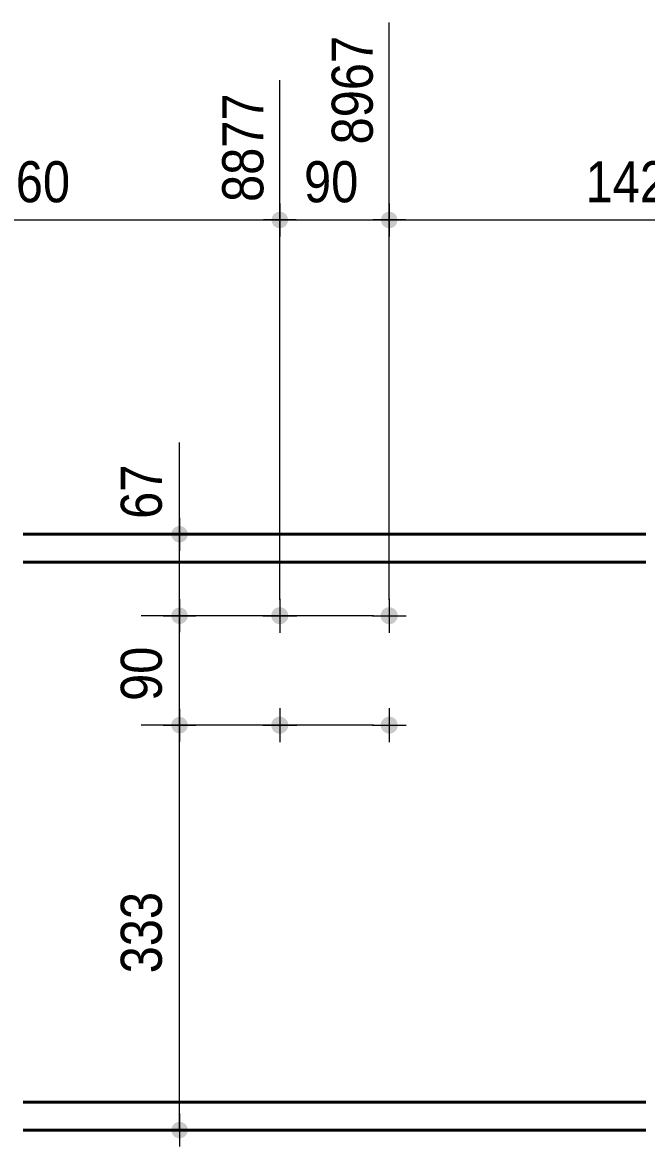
# Model space of a CAD drawing. Header units: millimetres. Extents: x 2 to 410, y 5 to 282.
# Drawn here: x 311.9 to 351.4, y 119.4 to 190.5 of the extents above; entities that cross this region are included whole.
import ezdxf

# ---------------------------------------------------------------- set-up
doc = ezdxf.new("R2010")
doc.units = ezdxf.units.MM
for name, color, linetype, lineweight in [('Boulon', 7, 'Continuous', 0), ('Cotation', 7, 'Continuous', 0), ('Piece', 2, 'Continuous', 0)]:
    doc.layers.add(name, color=color, linetype=linetype, lineweight=lineweight)
doc.styles.add('ARIAL', font='ARIAL.TTF')

# ---------------------------------------------------------------- blocks, each defined once
blk = doc.blocks.new('*A5')
at = {"layer": 'Boulon'}
for points in [[(334.536, 152.996), (334.538, 153.022), (334.541, 153.048), (334.546, 153.074), (334.551, 153.1), (334.558, 153.126), (334.567, 153.151), (334.576, 153.175), (334.587, 153.2), (334.599, 153.223), (334.612, 153.246), (334.626, 153.269), (334.641, 153.29), (334.657, 153.311), (334.675, 153.331), (334.693, 153.35), (334.712, 153.368), (334.732, 153.386), (334.753, 153.402), (334.775, 153.417), (334.797, 153.431), (334.82, 153.444), (334.843, 153.456), (334.868, 153.467), (334.892, 153.476), (334.917, 153.485), (334.943, 153.492), (334.969, 153.497), (334.995, 153.502), (335.021, 153.505), (335.047, 153.507), (335.074, 153.508), (335.1, 153.507), (335.126, 153.505), (335.153, 153.502), (335.179, 153.497), (335.205, 153.492), (335.23, 153.485), (335.255, 153.476), (335.28, 153.467), (335.304, 153.456), (335.328, 153.444), (335.351, 153.431), (335.373, 153.417), (335.394, 153.402), (335.415, 153.386), (335.435, 153.368), (335.454, 153.35), (335.473, 153.331), (335.49, 153.311), (335.506, 153.29), (335.521, 153.269), (335.536, 153.246), (335.549, 153.223), (335.56, 153.2), (335.571, 153.175), (335.581, 153.151), (335.589, 153.126), (335.596, 153.1), (335.602, 153.074), (335.606, 153.048), (335.61, 153.022), (335.612, 152.996), (335.612, 152.969), (335.612, 152.943), (335.61, 152.917), (335.606, 152.89), (335.602, 152.864), (335.596, 152.839), (335.589, 152.813), (335.581, 152.788), (335.571, 152.763), (335.56, 152.739), (335.549, 152.716), (335.536, 152.693), (335.521, 152.67), (335.506, 152.649), (335.49, 152.628), (335.473, 152.608), (335.454, 152.589), (335.435, 152.57), (335.415, 152.553), (335.394, 152.537), (335.373, 152.522), (335.351, 152.508), (335.328, 152.494), (335.304, 152.483), (335.28, 152.472), (335.255, 152.462), (335.23, 152.454), (335.205, 152.447), (335.179, 152.441), (335.153, 152.437), (335.126, 152.433), (335.1, 152.432), (335.074, 152.431), (335.047, 152.432), (335.021, 152.433), (334.995, 152.437), (334.969, 152.441), (334.943, 152.447), (334.917, 152.454), (334.892, 152.462), (334.868, 152.472), (334.843, 152.483), (334.82, 152.494), (334.797, 152.508), (334.775, 152.522), (334.753, 152.537), (334.732, 152.553), (334.712, 152.57), (334.693, 152.589), (334.675, 152.608), (334.657, 152.628), (334.641, 152.649), (334.626, 152.67), (334.612, 152.693), (334.599, 152.716), (334.587, 152.739), (334.576, 152.763), (334.567, 152.788), (334.558, 152.813), (334.551, 152.839), (334.546, 152.864), (334.541, 152.89), (334.538, 152.917), (334.536, 152.943), (334.535, 152.969)], [(334.536, 146.073), (334.538, 146.099), (334.541, 146.125), (334.546, 146.151), (334.551, 146.177), (334.558, 146.203), (334.567, 146.228), (334.576, 146.252), (334.587, 146.277), (334.599, 146.3), (334.612, 146.323), (334.626, 146.345), (334.641, 146.367), (334.657, 146.388), (334.675, 146.408), (334.693, 146.427), (334.712, 146.445), (334.732, 146.463), (334.753, 146.479), (334.775, 146.494), (334.797, 146.508), (334.82, 146.521), (334.843, 146.533), (334.868, 146.544), (334.892, 146.553), (334.917, 146.562), (334.943, 146.569), (334.969, 146.574), (334.995, 146.579), (335.021, 146.582), (335.047, 146.584), (335.074, 146.585), (335.1, 146.584), (335.126, 146.582), (335.153, 146.579), (335.179, 146.574), (335.205, 146.569), (335.23, 146.562), (335.255, 146.553), (335.28, 146.544), (335.304, 146.533), (335.328, 146.521), (335.351, 146.508), (335.373, 146.494), (335.394, 146.479), (335.415, 146.463), (335.435, 146.445), (335.454, 146.427), (335.473, 146.408), (335.49, 146.388), (335.506, 146.367), (335.521, 146.345), (335.536, 146.323), (335.549, 146.3), (335.56, 146.277), (335.571, 146.252), (335.581, 146.228), (335.589, 146.203), (335.596, 146.177), (335.602, 146.151), (335.606, 146.125), (335.61, 146.099), (335.612, 146.073), (335.612, 146.046), (335.612, 146.02), (335.61, 145.994), (335.606, 145.967), (335.602, 145.941), (335.596, 145.915), (335.589, 145.89), (335.581, 145.865), (335.571, 145.84), (335.56, 145.816), (335.549, 145.792), (335.536, 145.769), (335.521, 145.747), (335.506, 145.726), (335.49, 145.705), (335.473, 145.685), (335.454, 145.666), (335.435, 145.647), (335.415, 145.63), (335.394, 145.614), (335.373, 145.599), (335.351, 145.584), (335.328, 145.571), (335.304, 145.56), (335.28, 145.549), (335.255, 145.539), (335.23, 145.531), (335.205, 145.524), (335.179, 145.518), (335.153, 145.514), (335.126, 145.51), (335.1, 145.508), (335.074, 145.508), (335.047, 145.508), (335.021, 145.51), (334.995, 145.514), (334.969, 145.518), (334.943, 145.524), (334.917, 145.531), (334.892, 145.539), (334.868, 145.549), (334.843, 145.56), (334.82, 145.571), (334.797, 145.584), (334.775, 145.599), (334.753, 145.614), (334.732, 145.63), (334.712, 145.647), (334.693, 145.666), (334.675, 145.685), (334.657, 145.705), (334.641, 145.726), (334.626, 145.747), (334.612, 145.769), (334.599, 145.792), (334.587, 145.816), (334.576, 145.84), (334.567, 145.865), (334.558, 145.89), (334.551, 145.915), (334.546, 145.941), (334.541, 145.967), (334.538, 145.994), (334.536, 146.02), (334.535, 146.046)]]:
    blk.add_hatch(color=256, dxfattribs=at).paths.add_polyline_path(points, flags=17)
at = {"layer": 'Boulon', "linetype": 'Continuous', "lineweight": 0}
for p, q in [((335.074, 154.046), (335.074, 151.892)), ((333.997, 152.969), (336.151, 152.969)), ((335.074, 147.123), (335.074, 144.969)), ((333.997, 146.046), (336.151, 146.046))]:
    blk.add_line(p, q, dxfattribs=at)
blk = doc.blocks.new('*A6')
at = {"layer": 'Boulon'}
for points in [[(327.613, 152.996), (327.615, 153.022), (327.618, 153.048), (327.623, 153.074), (327.628, 153.1), (327.635, 153.126), (327.644, 153.151), (327.653, 153.175), (327.664, 153.2), (327.676, 153.223), (327.689, 153.246), (327.703, 153.269), (327.718, 153.29), (327.734, 153.311), (327.752, 153.331), (327.77, 153.35), (327.789, 153.368), (327.809, 153.386), (327.83, 153.402), (327.851, 153.417), (327.874, 153.431), (327.897, 153.444), (327.92, 153.456), (327.945, 153.467), (327.969, 153.476), (327.994, 153.485), (328.02, 153.492), (328.046, 153.497), (328.072, 153.502), (328.098, 153.505), (328.124, 153.507), (328.151, 153.508), (328.177, 153.507), (328.203, 153.505), (328.23, 153.502), (328.256, 153.497), (328.281, 153.492), (328.307, 153.485), (328.332, 153.476), (328.357, 153.467), (328.381, 153.456), (328.404, 153.444), (328.427, 153.431), (328.45, 153.417), (328.471, 153.402), (328.492, 153.386), (328.512, 153.368), (328.531, 153.35), (328.55, 153.331), (328.567, 153.311), (328.583, 153.29), (328.598, 153.269), (328.612, 153.246), (328.626, 153.223), (328.637, 153.2), (328.648, 153.175), (328.658, 153.151), (328.666, 153.126), (328.673, 153.1), (328.679, 153.074), (328.683, 153.048), (328.687, 153.022), (328.688, 152.996), (328.689, 152.969), (328.688, 152.943), (328.687, 152.917), (328.683, 152.89), (328.679, 152.864), (328.673, 152.839), (328.666, 152.813), (328.658, 152.788), (328.648, 152.763), (328.637, 152.739), (328.626, 152.716), (328.612, 152.693), (328.598, 152.67), (328.583, 152.649), (328.567, 152.628), (328.55, 152.608), (328.531, 152.589), (328.512, 152.57), (328.492, 152.553), (328.471, 152.537), (328.45, 152.522), (328.427, 152.508), (328.404, 152.494), (328.381, 152.483), (328.357, 152.472), (328.332, 152.462), (328.307, 152.454), (328.281, 152.447), (328.256, 152.441), (328.23, 152.437), (328.203, 152.433), (328.177, 152.432), (328.151, 152.431), (328.124, 152.432), (328.098, 152.433), (328.072, 152.437), (328.046, 152.441), (328.02, 152.447), (327.994, 152.454), (327.969, 152.462), (327.945, 152.472), (327.92, 152.483), (327.897, 152.494), (327.874, 152.508), (327.851, 152.522), (327.83, 152.537), (327.809, 152.553), (327.789, 152.57), (327.77, 152.589), (327.752, 152.608), (327.734, 152.628), (327.718, 152.649), (327.703, 152.67), (327.689, 152.693), (327.676, 152.716), (327.664, 152.739), (327.653, 152.763), (327.644, 152.788), (327.635, 152.813), (327.628, 152.839), (327.623, 152.864), (327.618, 152.89), (327.615, 152.917), (327.613, 152.943), (327.612, 152.969)], [(327.613, 146.073), (327.615, 146.099), (327.618, 146.125), (327.623, 146.151), (327.628, 146.177), (327.635, 146.203), (327.644, 146.228), (327.653, 146.252), (327.664, 146.277), (327.676, 146.3), (327.689, 146.323), (327.703, 146.345), (327.718, 146.367), (327.734, 146.388), (327.752, 146.408), (327.77, 146.427), (327.789, 146.445), (327.809, 146.463), (327.83, 146.479), (327.851, 146.494), (327.874, 146.508), (327.897, 146.521), (327.92, 146.533), (327.945, 146.544), (327.969, 146.553), (327.994, 146.562), (328.02, 146.569), (328.046, 146.574), (328.072, 146.579), (328.098, 146.582), (328.124, 146.584), (328.151, 146.585), (328.177, 146.584), (328.203, 146.582), (328.23, 146.579), (328.256, 146.574), (328.281, 146.569), (328.307, 146.562), (328.332, 146.553), (328.357, 146.544), (328.381, 146.533), (328.404, 146.521), (328.427, 146.508), (328.45, 146.494), (328.471, 146.479), (328.492, 146.463), (328.512, 146.445), (328.531, 146.427), (328.55, 146.408), (328.567, 146.388), (328.583, 146.367), (328.598, 146.345), (328.612, 146.323), (328.626, 146.3), (328.637, 146.277), (328.648, 146.252), (328.658, 146.228), (328.666, 146.203), (328.673, 146.177), (328.679, 146.151), (328.683, 146.125), (328.687, 146.099), (328.688, 146.073), (328.689, 146.046), (328.688, 146.02), (328.687, 145.994), (328.683, 145.967), (328.679, 145.941), (328.673, 145.915), (328.666, 145.89), (328.658, 145.865), (328.648, 145.84), (328.637, 145.816), (328.626, 145.792), (328.612, 145.769), (328.598, 145.747), (328.583, 145.726), (328.567, 145.705), (328.55, 145.685), (328.531, 145.666), (328.512, 145.647), (328.492, 145.63), (328.471, 145.614), (328.45, 145.599), (328.427, 145.584), (328.404, 145.571), (328.381, 145.56), (328.357, 145.549), (328.332, 145.539), (328.307, 145.531), (328.281, 145.524), (328.256, 145.518), (328.23, 145.514), (328.203, 145.51), (328.177, 145.508), (328.151, 145.508), (328.124, 145.508), (328.098, 145.51), (328.072, 145.514), (328.046, 145.518), (328.02, 145.524), (327.994, 145.531), (327.969, 145.539), (327.945, 145.549), (327.92, 145.56), (327.897, 145.571), (327.874, 145.584), (327.851, 145.599), (327.83, 145.614), (327.809, 145.63), (327.789, 145.647), (327.77, 145.666), (327.752, 145.685), (327.734, 145.705), (327.718, 145.726), (327.703, 145.747), (327.689, 145.769), (327.676, 145.792), (327.664, 145.816), (327.653, 145.84), (327.644, 145.865), (327.635, 145.89), (327.628, 145.915), (327.623, 145.941), (327.618, 145.967), (327.615, 145.994), (327.613, 146.02), (327.612, 146.046)]]:
    blk.add_hatch(color=256, dxfattribs=at).paths.add_polyline_path(points, flags=17)
at = {"layer": 'Boulon', "linetype": 'Continuous', "lineweight": 0}
for p, q in [((328.151, 154.046), (328.151, 151.892)), ((327.074, 152.969), (329.228, 152.969)), ((328.151, 147.123), (328.151, 144.969)), ((327.074, 146.046), (329.228, 146.046))]:
    blk.add_line(p, q, dxfattribs=at)
blk = doc.blocks.new('*A18')
at = {"layer": 'Piece', "color": 2, "linetype": 'Continuous', "lineweight": 40}
for p, q in [((351.302155, 158.123493), (311.922208, 158.123493)), ((351.302155, 156.354263), (311.922208, 156.354263)), ((351.302155, 122.200416), (311.922208, 122.200416)), ((311.922208, 120.431186), (351.302155, 120.431186))]:
    blk.add_line(p, q, dxfattribs=at)
blk = doc.blocks.new('*A64')
at = {"layer": 'Cotation'}
for points in [[(295.568, 177.486), (295.543, 177.488), (295.517, 177.491), (295.492, 177.495), (295.467, 177.501), (295.443, 177.508), (295.419, 177.516), (295.395, 177.525), (295.371, 177.535), (295.349, 177.547), (295.326, 177.559), (295.305, 177.573), (295.284, 177.588), (295.264, 177.603), (295.245, 177.62), (295.226, 177.638), (295.208, 177.656), (295.192, 177.676), (295.176, 177.696), (295.161, 177.717), (295.148, 177.738), (295.135, 177.76), (295.124, 177.783), (295.113, 177.806), (295.104, 177.83), (295.096, 177.855), (295.089, 177.879), (295.084, 177.904), (295.079, 177.929), (295.076, 177.954), (295.074, 177.98), (295.074, 178.005), (295.074, 178.031), (295.076, 178.056), (295.079, 178.082), (295.084, 178.107), (295.089, 178.132), (295.096, 178.156), (295.104, 178.181), (295.113, 178.204), (295.124, 178.228), (295.135, 178.251), (295.148, 178.273), (295.161, 178.294), (295.176, 178.315), (295.192, 178.335), (295.208, 178.355), (295.226, 178.373), (295.245, 178.391), (295.264, 178.407), (295.284, 178.423), (295.305, 178.438), (295.326, 178.451), (295.349, 178.464), (295.371, 178.476), (295.395, 178.486), (295.419, 178.495), (295.443, 178.503), (295.467, 178.51), (295.492, 178.515), (295.517, 178.52), (295.543, 178.523), (295.568, 178.525), (295.594, 178.525), (295.619, 178.525), (295.645, 178.523), (295.67, 178.52), (295.695, 178.515), (295.72, 178.51), (295.745, 178.503), (295.769, 178.495), (295.793, 178.486), (295.816, 178.476), (295.839, 178.464), (295.861, 178.451), (295.883, 178.438), (295.904, 178.423), (295.924, 178.407), (295.943, 178.391), (295.961, 178.373), (295.979, 178.355), (295.996, 178.335), (296.011, 178.315), (296.026, 178.294), (296.04, 178.273), (296.052, 178.251), (296.064, 178.228), (296.074, 178.204), (296.083, 178.181), (296.091, 178.156), (296.098, 178.132), (296.104, 178.107), (296.108, 178.082), (296.111, 178.056), (296.113, 178.031), (296.114, 178.005), (296.113, 177.98), (296.111, 177.954), (296.108, 177.929), (296.104, 177.904), (296.098, 177.879), (296.091, 177.855), (296.083, 177.83), (296.074, 177.806), (296.064, 177.783), (296.052, 177.76), (296.04, 177.738), (296.026, 177.717), (296.011, 177.696), (295.996, 177.676), (295.979, 177.656), (295.961, 177.638), (295.943, 177.62), (295.924, 177.603), (295.904, 177.588), (295.883, 177.573), (295.861, 177.559), (295.839, 177.547), (295.816, 177.535), (295.793, 177.525), (295.769, 177.516), (295.745, 177.508), (295.72, 177.501), (295.695, 177.495), (295.67, 177.491), (295.645, 177.488), (295.619, 177.486), (295.594, 177.485)], [(328.125, 177.486), (328.1, 177.488), (328.074, 177.491), (328.049, 177.495), (328.024, 177.501), (328, 177.508), (327.975, 177.516), (327.952, 177.525), (327.928, 177.535), (327.906, 177.547), (327.883, 177.559), (327.862, 177.573), (327.841, 177.588), (327.821, 177.603), (327.801, 177.62), (327.783, 177.638), (327.765, 177.656), (327.749, 177.676), (327.733, 177.696), (327.718, 177.717), (327.705, 177.738), (327.692, 177.76), (327.681, 177.783), (327.67, 177.806), (327.661, 177.83), (327.653, 177.855), (327.646, 177.879), (327.641, 177.904), (327.636, 177.929), (327.633, 177.954), (327.631, 177.98), (327.631, 178.005), (327.631, 178.031), (327.633, 178.056), (327.636, 178.082), (327.641, 178.107), (327.646, 178.132), (327.653, 178.156), (327.661, 178.181), (327.67, 178.204), (327.681, 178.228), (327.692, 178.251), (327.705, 178.273), (327.718, 178.294), (327.733, 178.315), (327.749, 178.335), (327.765, 178.355), (327.783, 178.373), (327.801, 178.391), (327.821, 178.407), (327.841, 178.423), (327.862, 178.438), (327.883, 178.451), (327.906, 178.464), (327.928, 178.476), (327.952, 178.486), (327.975, 178.495), (328, 178.503), (328.024, 178.51), (328.049, 178.515), (328.074, 178.52), (328.1, 178.523), (328.125, 178.525), (328.151, 178.525), (328.176, 178.525), (328.202, 178.523), (328.227, 178.52), (328.252, 178.515), (328.277, 178.51), (328.302, 178.503), (328.326, 178.495), (328.35, 178.486), (328.373, 178.476), (328.396, 178.464), (328.418, 178.451), (328.44, 178.438), (328.46, 178.423), (328.481, 178.407), (328.5, 178.391), (328.518, 178.373), (328.536, 178.355), (328.553, 178.335), (328.568, 178.315), (328.583, 178.294), (328.597, 178.273), (328.609, 178.251), (328.621, 178.228), (328.631, 178.204), (328.64, 178.181), (328.648, 178.156), (328.655, 178.132), (328.661, 178.107), (328.665, 178.082), (328.668, 178.056), (328.67, 178.031), (328.671, 178.005), (328.67, 177.98), (328.668, 177.954), (328.665, 177.929), (328.661, 177.904), (328.655, 177.879), (328.648, 177.855), (328.64, 177.83), (328.631, 177.806), (328.621, 177.783), (328.609, 177.76), (328.597, 177.738), (328.583, 177.717), (328.568, 177.696), (328.553, 177.676), (328.536, 177.656), (328.518, 177.638), (328.5, 177.62), (328.481, 177.603), (328.46, 177.588), (328.44, 177.573), (328.418, 177.559), (328.396, 177.547), (328.373, 177.535), (328.35, 177.525), (328.326, 177.516), (328.302, 177.508), (328.277, 177.501), (328.252, 177.495), (328.227, 177.491), (328.202, 177.488), (328.176, 177.486), (328.151, 177.485)]]:
    blk.add_hatch(color=256, dxfattribs=at).paths.add_polyline_path(points, flags=17)
at = {"layer": 'Cotation', "linetype": 'Continuous', "lineweight": 0}
for p, q in [((295.594, 148.123), (295.594, 190.499)), ((328.151, 153.969), (328.151, 186.859)), ((295.594, 179.045), (295.594, 176.965)), ((328.151, 179.045), (328.151, 176.965)), ((296.634, 178.005), (294.554, 178.005)), ((295.594, 178.005), (294.554, 178.005)), ((295.594, 178.005), (328.151, 178.005)), ((329.191, 178.005), (327.111, 178.005)), ((328.151, 178.005), (329.191, 178.005))]:
    blk.add_line(p, q, dxfattribs=at)
at = {"layer": 'Cotation'}
for p in [(295.594, 178.005), (328.151, 178.005)]:
    blk.add_point(p, dxfattribs=at)
at = {"layer": 'Cotation', "style": 'ARIAL', "width": 0.85}
blk.add_text('8877', height=2.6, rotation=90.00021, dxfattribs=at).set_placement((327.111, 179.145))
blk.add_text('1660', height=2.6, dxfattribs=at).set_placement((308.015, 179.125))
blk = doc.blocks.new('*A65')
at = {"layer": 'Cotation'}
for points in [[(328.125, 177.486), (328.1, 177.488), (328.074, 177.491), (328.049, 177.495), (328.024, 177.501), (328, 177.508), (327.975, 177.516), (327.952, 177.525), (327.928, 177.535), (327.906, 177.547), (327.883, 177.559), (327.862, 177.573), (327.841, 177.588), (327.821, 177.603), (327.801, 177.62), (327.783, 177.638), (327.765, 177.656), (327.749, 177.676), (327.733, 177.696), (327.718, 177.717), (327.705, 177.738), (327.692, 177.76), (327.681, 177.783), (327.67, 177.806), (327.661, 177.83), (327.653, 177.855), (327.646, 177.879), (327.641, 177.904), (327.636, 177.929), (327.633, 177.954), (327.631, 177.98), (327.631, 178.005), (327.631, 178.031), (327.633, 178.056), (327.636, 178.082), (327.641, 178.107), (327.646, 178.132), (327.653, 178.156), (327.661, 178.181), (327.67, 178.204), (327.681, 178.228), (327.692, 178.251), (327.705, 178.273), (327.718, 178.294), (327.733, 178.315), (327.749, 178.335), (327.765, 178.355), (327.783, 178.373), (327.801, 178.391), (327.821, 178.407), (327.841, 178.423), (327.862, 178.438), (327.883, 178.451), (327.906, 178.464), (327.928, 178.476), (327.952, 178.486), (327.975, 178.495), (328, 178.503), (328.024, 178.51), (328.049, 178.515), (328.074, 178.52), (328.1, 178.523), (328.125, 178.525), (328.151, 178.525), (328.176, 178.525), (328.202, 178.523), (328.227, 178.52), (328.252, 178.515), (328.277, 178.51), (328.302, 178.503), (328.326, 178.495), (328.35, 178.486), (328.373, 178.476), (328.396, 178.464), (328.418, 178.451), (328.44, 178.438), (328.46, 178.423), (328.481, 178.407), (328.5, 178.391), (328.518, 178.373), (328.536, 178.355), (328.553, 178.335), (328.568, 178.315), (328.583, 178.294), (328.597, 178.273), (328.609, 178.251), (328.621, 178.228), (328.631, 178.204), (328.64, 178.181), (328.648, 178.156), (328.655, 178.132), (328.661, 178.107), (328.665, 178.082), (328.668, 178.056), (328.67, 178.031), (328.671, 178.005), (328.67, 177.98), (328.668, 177.954), (328.665, 177.929), (328.661, 177.904), (328.655, 177.879), (328.648, 177.855), (328.64, 177.83), (328.631, 177.806), (328.621, 177.783), (328.609, 177.76), (328.597, 177.738), (328.583, 177.717), (328.568, 177.696), (328.553, 177.676), (328.536, 177.656), (328.518, 177.638), (328.5, 177.62), (328.481, 177.603), (328.46, 177.588), (328.44, 177.573), (328.418, 177.559), (328.396, 177.547), (328.373, 177.535), (328.35, 177.525), (328.326, 177.516), (328.302, 177.508), (328.277, 177.501), (328.252, 177.495), (328.227, 177.491), (328.202, 177.488), (328.176, 177.486), (328.151, 177.485)], [(335.048, 177.486), (335.023, 177.488), (334.997, 177.491), (334.972, 177.495), (334.947, 177.501), (334.923, 177.508), (334.899, 177.516), (334.875, 177.525), (334.851, 177.535), (334.829, 177.547), (334.806, 177.559), (334.785, 177.573), (334.764, 177.588), (334.744, 177.603), (334.725, 177.62), (334.706, 177.638), (334.688, 177.656), (334.672, 177.676), (334.656, 177.696), (334.641, 177.717), (334.628, 177.738), (334.615, 177.76), (334.604, 177.783), (334.593, 177.806), (334.584, 177.83), (334.576, 177.855), (334.569, 177.879), (334.564, 177.904), (334.559, 177.929), (334.556, 177.954), (334.554, 177.98), (334.554, 178.005), (334.554, 178.031), (334.556, 178.056), (334.559, 178.082), (334.564, 178.107), (334.569, 178.132), (334.576, 178.156), (334.584, 178.181), (334.593, 178.204), (334.604, 178.228), (334.615, 178.251), (334.628, 178.273), (334.641, 178.294), (334.656, 178.315), (334.672, 178.335), (334.688, 178.355), (334.706, 178.373), (334.725, 178.391), (334.744, 178.407), (334.764, 178.423), (334.785, 178.438), (334.806, 178.451), (334.829, 178.464), (334.851, 178.476), (334.875, 178.486), (334.899, 178.495), (334.923, 178.503), (334.947, 178.51), (334.972, 178.515), (334.997, 178.52), (335.023, 178.523), (335.048, 178.525), (335.074, 178.525), (335.099, 178.525), (335.125, 178.523), (335.15, 178.52), (335.175, 178.515), (335.2, 178.51), (335.225, 178.503), (335.249, 178.495), (335.273, 178.486), (335.296, 178.476), (335.319, 178.464), (335.341, 178.451), (335.363, 178.438), (335.383, 178.423), (335.404, 178.407), (335.423, 178.391), (335.441, 178.373), (335.459, 178.355), (335.476, 178.335), (335.491, 178.315), (335.506, 178.294), (335.52, 178.273), (335.532, 178.251), (335.544, 178.228), (335.554, 178.204), (335.563, 178.181), (335.571, 178.156), (335.578, 178.132), (335.584, 178.107), (335.588, 178.082), (335.591, 178.056), (335.593, 178.031), (335.594, 178.005), (335.593, 177.98), (335.591, 177.954), (335.588, 177.929), (335.584, 177.904), (335.578, 177.879), (335.571, 177.855), (335.563, 177.83), (335.554, 177.806), (335.544, 177.783), (335.532, 177.76), (335.52, 177.738), (335.506, 177.717), (335.491, 177.696), (335.476, 177.676), (335.459, 177.656), (335.441, 177.638), (335.423, 177.62), (335.404, 177.603), (335.383, 177.588), (335.363, 177.573), (335.341, 177.559), (335.319, 177.547), (335.296, 177.535), (335.273, 177.525), (335.249, 177.516), (335.225, 177.508), (335.2, 177.501), (335.175, 177.495), (335.15, 177.491), (335.125, 177.488), (335.099, 177.486), (335.074, 177.485)]]:
    blk.add_hatch(color=256, dxfattribs=at).paths.add_polyline_path(points, flags=17)
at = {"layer": 'Cotation', "linetype": 'Continuous', "lineweight": 0}
for p, q in [((335.074, 153.969), (335.074, 190.499)), ((328.151, 153.969), (328.151, 186.859)), ((328.151, 179.045), (328.151, 176.965)), ((335.074, 179.045), (335.074, 176.965)), ((329.191, 178.005), (327.111, 178.005)), ((328.151, 178.005), (327.111, 178.005)), ((328.151, 178.005), (335.074, 178.005)), ((336.114, 178.005), (334.034, 178.005)), ((335.074, 178.005), (336.114, 178.005))]:
    blk.add_line(p, q, dxfattribs=at)
at = {"layer": 'Cotation'}
for p in [(328.151, 178.005), (335.074, 178.005)]:
    blk.add_point(p, dxfattribs=at)
at = {"layer": 'Cotation', "style": 'ARIAL', "width": 0.85}
blk.add_text('8967', height=2.6, rotation=90.00021, dxfattribs=at).set_placement((334.034, 182.785))
blk.add_text('90', height=2.6, dxfattribs=at).set_placement((329.684, 179.125))
blk = doc.blocks.new('*A66')
at = {"layer": 'Cotation'}
for points in [[(335.048, 177.486), (335.023, 177.488), (334.997, 177.491), (334.972, 177.495), (334.947, 177.501), (334.923, 177.508), (334.899, 177.516), (334.875, 177.525), (334.851, 177.535), (334.829, 177.547), (334.806, 177.559), (334.785, 177.573), (334.764, 177.588), (334.744, 177.603), (334.725, 177.62), (334.706, 177.638), (334.688, 177.656), (334.672, 177.676), (334.656, 177.696), (334.641, 177.717), (334.628, 177.738), (334.615, 177.76), (334.604, 177.783), (334.593, 177.806), (334.584, 177.83), (334.576, 177.855), (334.569, 177.879), (334.564, 177.904), (334.559, 177.929), (334.556, 177.954), (334.554, 177.98), (334.554, 178.005), (334.554, 178.031), (334.556, 178.056), (334.559, 178.082), (334.564, 178.107), (334.569, 178.132), (334.576, 178.156), (334.584, 178.181), (334.593, 178.204), (334.604, 178.228), (334.615, 178.251), (334.628, 178.273), (334.641, 178.294), (334.656, 178.315), (334.672, 178.335), (334.688, 178.355), (334.706, 178.373), (334.725, 178.391), (334.744, 178.407), (334.764, 178.423), (334.785, 178.438), (334.806, 178.451), (334.829, 178.464), (334.851, 178.476), (334.875, 178.486), (334.899, 178.495), (334.923, 178.503), (334.947, 178.51), (334.972, 178.515), (334.997, 178.52), (335.023, 178.523), (335.048, 178.525), (335.074, 178.525), (335.099, 178.525), (335.125, 178.523), (335.15, 178.52), (335.175, 178.515), (335.2, 178.51), (335.225, 178.503), (335.249, 178.495), (335.273, 178.486), (335.296, 178.476), (335.319, 178.464), (335.341, 178.451), (335.363, 178.438), (335.383, 178.423), (335.404, 178.407), (335.423, 178.391), (335.441, 178.373), (335.459, 178.355), (335.476, 178.335), (335.491, 178.315), (335.506, 178.294), (335.52, 178.273), (335.532, 178.251), (335.544, 178.228), (335.554, 178.204), (335.563, 178.181), (335.571, 178.156), (335.578, 178.132), (335.584, 178.107), (335.588, 178.082), (335.591, 178.056), (335.593, 178.031), (335.594, 178.005), (335.593, 177.98), (335.591, 177.954), (335.588, 177.929), (335.584, 177.904), (335.578, 177.879), (335.571, 177.855), (335.563, 177.83), (335.554, 177.806), (335.544, 177.783), (335.532, 177.76), (335.52, 177.738), (335.506, 177.717), (335.491, 177.696), (335.476, 177.676), (335.459, 177.656), (335.441, 177.638), (335.423, 177.62), (335.404, 177.603), (335.383, 177.588), (335.363, 177.573), (335.341, 177.559), (335.319, 177.547), (335.296, 177.535), (335.273, 177.525), (335.249, 177.516), (335.225, 177.508), (335.2, 177.501), (335.175, 177.495), (335.15, 177.491), (335.125, 177.488), (335.099, 177.486), (335.074, 177.485)], [(367.605, 177.486), (367.58, 177.488), (367.554, 177.491), (367.529, 177.495), (367.504, 177.501), (367.48, 177.508), (367.455, 177.516), (367.432, 177.525), (367.408, 177.535), (367.385, 177.547), (367.363, 177.559), (367.342, 177.573), (367.321, 177.588), (367.301, 177.603), (367.281, 177.62), (367.263, 177.638), (367.245, 177.656), (367.229, 177.676), (367.213, 177.696), (367.198, 177.717), (367.185, 177.738), (367.172, 177.76), (367.161, 177.783), (367.15, 177.806), (367.141, 177.83), (367.133, 177.855), (367.126, 177.879), (367.121, 177.904), (367.116, 177.929), (367.113, 177.954), (367.111, 177.98), (367.111, 178.005), (367.111, 178.031), (367.113, 178.056), (367.116, 178.082), (367.121, 178.107), (367.126, 178.132), (367.133, 178.156), (367.141, 178.181), (367.15, 178.204), (367.161, 178.228), (367.172, 178.251), (367.185, 178.273), (367.198, 178.294), (367.213, 178.315), (367.229, 178.335), (367.245, 178.355), (367.263, 178.373), (367.281, 178.391), (367.301, 178.407), (367.321, 178.423), (367.342, 178.438), (367.363, 178.451), (367.385, 178.464), (367.408, 178.476), (367.432, 178.486), (367.455, 178.495), (367.48, 178.503), (367.504, 178.51), (367.529, 178.515), (367.554, 178.52), (367.58, 178.523), (367.605, 178.525), (367.631, 178.525), (367.656, 178.525), (367.682, 178.523), (367.707, 178.52), (367.732, 178.515), (367.757, 178.51), (367.782, 178.503), (367.806, 178.495), (367.83, 178.486), (367.853, 178.476), (367.876, 178.464), (367.898, 178.451), (367.919, 178.438), (367.94, 178.423), (367.96, 178.407), (367.98, 178.391), (367.998, 178.373), (368.016, 178.355), (368.033, 178.335), (368.048, 178.315), (368.063, 178.294), (368.077, 178.273), (368.089, 178.251), (368.101, 178.228), (368.111, 178.204), (368.12, 178.181), (368.128, 178.156), (368.135, 178.132), (368.141, 178.107), (368.145, 178.082), (368.148, 178.056), (368.15, 178.031), (368.151, 178.005), (368.15, 177.98), (368.148, 177.954), (368.145, 177.929), (368.141, 177.904), (368.135, 177.879), (368.128, 177.855), (368.12, 177.83), (368.111, 177.806), (368.101, 177.783), (368.089, 177.76), (368.077, 177.738), (368.063, 177.717), (368.048, 177.696), (368.033, 177.676), (368.016, 177.656), (367.998, 177.638), (367.98, 177.62), (367.96, 177.603), (367.94, 177.588), (367.919, 177.573), (367.898, 177.559), (367.876, 177.547), (367.853, 177.535), (367.83, 177.525), (367.806, 177.516), (367.782, 177.508), (367.757, 177.501), (367.732, 177.495), (367.707, 177.491), (367.682, 177.488), (367.656, 177.486), (367.631, 177.485)]]:
    blk.add_hatch(color=256, dxfattribs=at).paths.add_polyline_path(points, flags=17)
at = {"layer": 'Cotation', "linetype": 'Continuous', "lineweight": 0}
for p, q in [((335.074, 153.969), (335.074, 190.499)), ((367.631, 153.97), (367.631, 188.788)), ((335.074, 179.045), (335.074, 176.965)), ((367.631, 179.045), (367.631, 176.965)), ((336.114, 178.005), (334.034, 178.005)), ((335.074, 178.005), (334.034, 178.005)), ((335.074, 178.005), (367.631, 178.005)), ((368.671, 178.005), (366.591, 178.005)), ((367.631, 178.005), (368.671, 178.005))]:
    blk.add_line(p, q, dxfattribs=at)
at = {"layer": 'Cotation'}
for p in [(335.074, 178.005), (367.631, 178.005)]:
    blk.add_point(p, dxfattribs=at)
at = {"layer": 'Cotation', "style": 'ARIAL', "width": 0.85}
blk.add_text('10387', height=2.6, rotation=90.00021, dxfattribs=at).set_placement((366.591, 179.145))
blk.add_text('1420', height=2.6, dxfattribs=at).set_placement((347.495, 179.125))
blk = doc.blocks.new('*A89')
at = {"layer": 'Cotation'}
for points in [[(321.784, 145.527), (321.758, 145.529), (321.733, 145.532), (321.708, 145.536), (321.683, 145.542), (321.658, 145.549), (321.634, 145.557), (321.61, 145.566), (321.587, 145.576), (321.564, 145.588), (321.542, 145.6), (321.521, 145.614), (321.5, 145.629), (321.48, 145.644), (321.46, 145.661), (321.442, 145.679), (321.424, 145.697), (321.407, 145.716), (321.392, 145.737), (321.377, 145.757), (321.363, 145.779), (321.351, 145.801), (321.339, 145.824), (321.329, 145.847), (321.32, 145.871), (321.312, 145.895), (321.305, 145.92), (321.299, 145.945), (321.295, 145.97), (321.292, 145.995), (321.29, 146.021), (321.289, 146.046), (321.29, 146.072), (321.292, 146.097), (321.295, 146.123), (321.299, 146.148), (321.305, 146.173), (321.312, 146.197), (321.32, 146.221), (321.329, 146.245), (321.339, 146.269), (321.351, 146.291), (321.363, 146.314), (321.377, 146.335), (321.392, 146.356), (321.407, 146.376), (321.424, 146.395), (321.442, 146.414), (321.46, 146.432), (321.48, 146.448), (321.5, 146.464), (321.521, 146.479), (321.542, 146.492), (321.564, 146.505), (321.587, 146.516), (321.61, 146.527), (321.634, 146.536), (321.658, 146.544), (321.683, 146.551), (321.708, 146.556), (321.733, 146.561), (321.758, 146.564), (321.784, 146.566), (321.809, 146.566), (321.835, 146.566), (321.86, 146.564), (321.886, 146.561), (321.911, 146.556), (321.936, 146.551), (321.96, 146.544), (321.985, 146.536), (322.008, 146.527), (322.032, 146.516), (322.055, 146.505), (322.077, 146.492), (322.098, 146.479), (322.119, 146.464), (322.139, 146.448), (322.159, 146.432), (322.177, 146.414), (322.195, 146.395), (322.211, 146.376), (322.227, 146.356), (322.242, 146.335), (322.255, 146.314), (322.268, 146.291), (322.28, 146.269), (322.29, 146.245), (322.299, 146.221), (322.307, 146.197), (322.314, 146.173), (322.319, 146.148), (322.324, 146.123), (322.327, 146.097), (322.329, 146.072), (322.329, 146.046), (322.329, 146.021), (322.327, 145.995), (322.324, 145.97), (322.319, 145.945), (322.314, 145.92), (322.307, 145.895), (322.299, 145.871), (322.29, 145.847), (322.28, 145.824), (322.268, 145.801), (322.255, 145.779), (322.242, 145.757), (322.227, 145.737), (322.211, 145.716), (322.195, 145.697), (322.177, 145.679), (322.159, 145.661), (322.139, 145.644), (322.119, 145.629), (322.098, 145.614), (322.077, 145.6), (322.055, 145.588), (322.032, 145.576), (322.008, 145.566), (321.985, 145.557), (321.96, 145.549), (321.936, 145.542), (321.911, 145.536), (321.886, 145.532), (321.86, 145.529), (321.835, 145.527), (321.809, 145.526)], [(321.784, 119.912), (321.758, 119.914), (321.733, 119.917), (321.708, 119.921), (321.683, 119.927), (321.658, 119.934), (321.634, 119.942), (321.61, 119.951), (321.587, 119.961), (321.564, 119.973), (321.542, 119.985), (321.521, 119.999), (321.5, 120.014), (321.48, 120.029), (321.46, 120.046), (321.442, 120.063), (321.424, 120.082), (321.407, 120.101), (321.392, 120.121), (321.377, 120.142), (321.363, 120.164), (321.351, 120.186), (321.339, 120.209), (321.329, 120.232), (321.32, 120.256), (321.312, 120.28), (321.305, 120.305), (321.299, 120.33), (321.295, 120.355), (321.292, 120.38), (321.29, 120.406), (321.289, 120.431), (321.29, 120.457), (321.292, 120.482), (321.295, 120.507), (321.299, 120.533), (321.305, 120.558), (321.312, 120.582), (321.32, 120.606), (321.329, 120.63), (321.339, 120.654), (321.351, 120.676), (321.363, 120.699), (321.377, 120.72), (321.392, 120.741), (321.407, 120.761), (321.424, 120.78), (321.442, 120.799), (321.46, 120.816), (321.48, 120.833), (321.5, 120.849), (321.521, 120.864), (321.542, 120.877), (321.564, 120.89), (321.587, 120.901), (321.61, 120.912), (321.634, 120.921), (321.658, 120.929), (321.683, 120.936), (321.708, 120.941), (321.733, 120.946), (321.758, 120.949), (321.784, 120.951), (321.809, 120.951), (321.835, 120.951), (321.86, 120.949), (321.886, 120.946), (321.911, 120.941), (321.936, 120.936), (321.96, 120.929), (321.985, 120.921), (322.008, 120.912), (322.032, 120.901), (322.055, 120.89), (322.077, 120.877), (322.098, 120.864), (322.119, 120.849), (322.139, 120.833), (322.159, 120.816), (322.177, 120.799), (322.195, 120.78), (322.211, 120.761), (322.227, 120.741), (322.242, 120.72), (322.255, 120.699), (322.268, 120.676), (322.28, 120.654), (322.29, 120.63), (322.299, 120.606), (322.307, 120.582), (322.314, 120.558), (322.319, 120.533), (322.324, 120.507), (322.327, 120.482), (322.329, 120.457), (322.329, 120.431), (322.329, 120.406), (322.327, 120.38), (322.324, 120.355), (322.319, 120.33), (322.314, 120.305), (322.307, 120.28), (322.299, 120.256), (322.29, 120.232), (322.28, 120.209), (322.268, 120.186), (322.255, 120.164), (322.242, 120.142), (322.227, 120.121), (322.211, 120.101), (322.195, 120.082), (322.177, 120.063), (322.159, 120.046), (322.139, 120.029), (322.119, 120.014), (322.098, 119.999), (322.077, 119.985), (322.055, 119.973), (322.032, 119.961), (322.008, 119.951), (321.985, 119.942), (321.96, 119.934), (321.936, 119.927), (321.911, 119.921), (321.886, 119.917), (321.86, 119.914), (321.835, 119.912), (321.809, 119.911)]]:
    blk.add_hatch(color=256, dxfattribs=at).paths.add_polyline_path(points, flags=17)
at = {"layer": 'Cotation', "linetype": 'Continuous', "lineweight": 0}
for p, q in [((321.809, 147.086), (321.809, 145.006)), ((321.809, 146.046), (321.809, 147.086)), ((334.074, 146.046), (319.389, 146.046)), ((320.769, 146.046), (322.849, 146.046)), ((321.809, 120.431), (321.809, 146.046)), ((321.809, 121.471), (321.809, 119.391)), ((327.151, 120.431), (319.389, 120.431)), ((320.769, 120.431), (322.849, 120.431)), ((321.809, 120.431), (321.809, 119.391))]:
    blk.add_line(p, q, dxfattribs=at)
at = {"layer": 'Cotation'}
for p in [(321.809, 146.046), (321.809, 120.431)]:
    blk.add_point(p, dxfattribs=at)
at = {"layer": 'Cotation', "style": 'ARIAL', "width": 0.85}
blk.add_text('333', height=2.6, rotation=90.00021, dxfattribs=at).set_placement((320.689, 130.346))
blk = doc.blocks.new('*A90')
at = {"layer": 'Cotation'}
for points in [[(321.784, 152.45), (321.758, 152.452), (321.733, 152.455), (321.708, 152.459), (321.683, 152.465), (321.658, 152.472), (321.634, 152.48), (321.61, 152.489), (321.587, 152.499), (321.564, 152.511), (321.542, 152.523), (321.521, 152.537), (321.5, 152.552), (321.48, 152.567), (321.46, 152.584), (321.442, 152.602), (321.424, 152.62), (321.407, 152.639), (321.392, 152.66), (321.377, 152.68), (321.363, 152.702), (321.351, 152.724), (321.339, 152.747), (321.329, 152.77), (321.32, 152.794), (321.312, 152.818), (321.305, 152.843), (321.299, 152.868), (321.295, 152.893), (321.292, 152.918), (321.29, 152.944), (321.289, 152.969), (321.29, 152.995), (321.292, 153.02), (321.295, 153.046), (321.299, 153.071), (321.305, 153.096), (321.312, 153.12), (321.32, 153.145), (321.329, 153.168), (321.339, 153.192), (321.351, 153.214), (321.363, 153.237), (321.377, 153.258), (321.392, 153.279), (321.407, 153.299), (321.424, 153.319), (321.442, 153.337), (321.46, 153.355), (321.48, 153.371), (321.5, 153.387), (321.521, 153.402), (321.542, 153.415), (321.564, 153.428), (321.587, 153.439), (321.61, 153.45), (321.634, 153.459), (321.658, 153.467), (321.683, 153.474), (321.708, 153.479), (321.733, 153.484), (321.758, 153.487), (321.784, 153.489), (321.809, 153.489), (321.835, 153.489), (321.86, 153.487), (321.886, 153.484), (321.911, 153.479), (321.936, 153.474), (321.96, 153.467), (321.985, 153.459), (322.008, 153.45), (322.032, 153.439), (322.055, 153.428), (322.077, 153.415), (322.098, 153.402), (322.119, 153.387), (322.139, 153.371), (322.159, 153.355), (322.177, 153.337), (322.195, 153.319), (322.211, 153.299), (322.227, 153.279), (322.242, 153.258), (322.255, 153.237), (322.268, 153.214), (322.28, 153.192), (322.29, 153.168), (322.299, 153.145), (322.307, 153.12), (322.314, 153.096), (322.319, 153.071), (322.324, 153.046), (322.327, 153.02), (322.329, 152.995), (322.329, 152.969), (322.329, 152.944), (322.327, 152.918), (322.324, 152.893), (322.319, 152.868), (322.314, 152.843), (322.307, 152.818), (322.299, 152.794), (322.29, 152.77), (322.28, 152.747), (322.268, 152.724), (322.255, 152.702), (322.242, 152.68), (322.227, 152.66), (322.211, 152.639), (322.195, 152.62), (322.177, 152.602), (322.159, 152.584), (322.139, 152.567), (322.119, 152.552), (322.098, 152.537), (322.077, 152.523), (322.055, 152.511), (322.032, 152.499), (322.008, 152.489), (321.985, 152.48), (321.96, 152.472), (321.936, 152.465), (321.911, 152.459), (321.886, 152.455), (321.86, 152.452), (321.835, 152.45), (321.809, 152.449)], [(321.784, 145.527), (321.758, 145.529), (321.733, 145.532), (321.708, 145.536), (321.683, 145.542), (321.658, 145.549), (321.634, 145.557), (321.61, 145.566), (321.587, 145.576), (321.564, 145.588), (321.542, 145.6), (321.521, 145.614), (321.5, 145.629), (321.48, 145.644), (321.46, 145.661), (321.442, 145.679), (321.424, 145.697), (321.407, 145.716), (321.392, 145.737), (321.377, 145.757), (321.363, 145.779), (321.351, 145.801), (321.339, 145.824), (321.329, 145.847), (321.32, 145.871), (321.312, 145.895), (321.305, 145.92), (321.299, 145.945), (321.295, 145.97), (321.292, 145.995), (321.29, 146.021), (321.289, 146.046), (321.29, 146.072), (321.292, 146.097), (321.295, 146.123), (321.299, 146.148), (321.305, 146.173), (321.312, 146.197), (321.32, 146.221), (321.329, 146.245), (321.339, 146.269), (321.351, 146.291), (321.363, 146.314), (321.377, 146.335), (321.392, 146.356), (321.407, 146.376), (321.424, 146.395), (321.442, 146.414), (321.46, 146.432), (321.48, 146.448), (321.5, 146.464), (321.521, 146.479), (321.542, 146.492), (321.564, 146.505), (321.587, 146.516), (321.61, 146.527), (321.634, 146.536), (321.658, 146.544), (321.683, 146.551), (321.708, 146.556), (321.733, 146.561), (321.758, 146.564), (321.784, 146.566), (321.809, 146.566), (321.835, 146.566), (321.86, 146.564), (321.886, 146.561), (321.911, 146.556), (321.936, 146.551), (321.96, 146.544), (321.985, 146.536), (322.008, 146.527), (322.032, 146.516), (322.055, 146.505), (322.077, 146.492), (322.098, 146.479), (322.119, 146.464), (322.139, 146.448), (322.159, 146.432), (322.177, 146.414), (322.195, 146.395), (322.211, 146.376), (322.227, 146.356), (322.242, 146.335), (322.255, 146.314), (322.268, 146.291), (322.28, 146.269), (322.29, 146.245), (322.299, 146.221), (322.307, 146.197), (322.314, 146.173), (322.319, 146.148), (322.324, 146.123), (322.327, 146.097), (322.329, 146.072), (322.329, 146.046), (322.329, 146.021), (322.327, 145.995), (322.324, 145.97), (322.319, 145.945), (322.314, 145.92), (322.307, 145.895), (322.299, 145.871), (322.29, 145.847), (322.28, 145.824), (322.268, 145.801), (322.255, 145.779), (322.242, 145.757), (322.227, 145.737), (322.211, 145.716), (322.195, 145.697), (322.177, 145.679), (322.159, 145.661), (322.139, 145.644), (322.119, 145.629), (322.098, 145.614), (322.077, 145.6), (322.055, 145.588), (322.032, 145.576), (322.008, 145.566), (321.985, 145.557), (321.96, 145.549), (321.936, 145.542), (321.911, 145.536), (321.886, 145.532), (321.86, 145.529), (321.835, 145.527), (321.809, 145.526)]]:
    blk.add_hatch(color=256, dxfattribs=at).paths.add_polyline_path(points, flags=17)
at = {"layer": 'Cotation', "linetype": 'Continuous', "lineweight": 0}
for p, q in [((321.809, 154.009), (321.809, 151.929)), ((321.809, 152.969), (321.809, 154.009)), ((334.074, 152.969), (319.389, 152.969)), ((320.769, 152.969), (322.849, 152.969)), ((321.809, 146.046), (321.809, 152.969)), ((321.809, 147.086), (321.809, 145.006)), ((334.074, 146.046), (319.389, 146.046)), ((320.769, 146.046), (322.849, 146.046)), ((321.809, 146.046), (321.809, 145.006))]:
    blk.add_line(p, q, dxfattribs=at)
at = {"layer": 'Cotation'}
for p in [(321.809, 152.969), (321.809, 146.046)]:
    blk.add_point(p, dxfattribs=at)
at = {"layer": 'Cotation', "style": 'ARIAL', "width": 0.85}
blk.add_text('90', height=2.6, rotation=90.00021, dxfattribs=at).set_placement((320.689, 147.579))
blk = doc.blocks.new('*A91')
at = {"layer": 'Cotation'}
for points in [[(321.784, 157.604), (321.758, 157.606), (321.733, 157.609), (321.708, 157.613), (321.683, 157.619), (321.658, 157.626), (321.634, 157.634), (321.61, 157.643), (321.587, 157.653), (321.564, 157.665), (321.542, 157.677), (321.521, 157.691), (321.5, 157.706), (321.48, 157.722), (321.46, 157.738), (321.442, 157.756), (321.424, 157.774), (321.407, 157.794), (321.392, 157.814), (321.377, 157.835), (321.363, 157.856), (321.351, 157.878), (321.339, 157.901), (321.329, 157.924), (321.32, 157.948), (321.312, 157.973), (321.305, 157.997), (321.299, 158.022), (321.295, 158.047), (321.292, 158.073), (321.29, 158.098), (321.289, 158.123), (321.29, 158.149), (321.292, 158.174), (321.295, 158.2), (321.299, 158.225), (321.305, 158.25), (321.312, 158.274), (321.32, 158.299), (321.329, 158.322), (321.339, 158.346), (321.351, 158.369), (321.363, 158.391), (321.377, 158.412), (321.392, 158.433), (321.407, 158.453), (321.424, 158.473), (321.442, 158.491), (321.46, 158.509), (321.48, 158.525), (321.5, 158.541), (321.521, 158.556), (321.542, 158.57), (321.564, 158.582), (321.587, 158.594), (321.61, 158.604), (321.634, 158.613), (321.658, 158.621), (321.683, 158.628), (321.708, 158.634), (321.733, 158.638), (321.758, 158.641), (321.784, 158.643), (321.809, 158.643), (321.835, 158.643), (321.86, 158.641), (321.886, 158.638), (321.911, 158.634), (321.936, 158.628), (321.96, 158.621), (321.985, 158.613), (322.008, 158.604), (322.032, 158.594), (322.055, 158.582), (322.077, 158.57), (322.098, 158.556), (322.119, 158.541), (322.139, 158.525), (322.159, 158.509), (322.177, 158.491), (322.195, 158.473), (322.211, 158.453), (322.227, 158.433), (322.242, 158.412), (322.255, 158.391), (322.268, 158.369), (322.28, 158.346), (322.29, 158.322), (322.299, 158.299), (322.307, 158.274), (322.314, 158.25), (322.319, 158.225), (322.324, 158.2), (322.327, 158.174), (322.329, 158.149), (322.329, 158.123), (322.329, 158.098), (322.327, 158.073), (322.324, 158.047), (322.319, 158.022), (322.314, 157.997), (322.307, 157.973), (322.299, 157.948), (322.29, 157.924), (322.28, 157.901), (322.268, 157.878), (322.255, 157.856), (322.242, 157.835), (322.227, 157.814), (322.211, 157.794), (322.195, 157.774), (322.177, 157.756), (322.159, 157.738), (322.139, 157.722), (322.119, 157.706), (322.098, 157.691), (322.077, 157.677), (322.055, 157.665), (322.032, 157.653), (322.008, 157.643), (321.985, 157.634), (321.96, 157.626), (321.936, 157.619), (321.911, 157.613), (321.886, 157.609), (321.86, 157.606), (321.835, 157.604), (321.809, 157.603)], [(321.784, 152.45), (321.758, 152.452), (321.733, 152.455), (321.708, 152.459), (321.683, 152.465), (321.658, 152.472), (321.634, 152.48), (321.61, 152.489), (321.587, 152.499), (321.564, 152.511), (321.542, 152.523), (321.521, 152.537), (321.5, 152.552), (321.48, 152.567), (321.46, 152.584), (321.442, 152.602), (321.424, 152.62), (321.407, 152.639), (321.392, 152.66), (321.377, 152.68), (321.363, 152.702), (321.351, 152.724), (321.339, 152.747), (321.329, 152.77), (321.32, 152.794), (321.312, 152.818), (321.305, 152.843), (321.299, 152.868), (321.295, 152.893), (321.292, 152.918), (321.29, 152.944), (321.289, 152.969), (321.29, 152.995), (321.292, 153.02), (321.295, 153.046), (321.299, 153.071), (321.305, 153.096), (321.312, 153.12), (321.32, 153.145), (321.329, 153.168), (321.339, 153.192), (321.351, 153.214), (321.363, 153.237), (321.377, 153.258), (321.392, 153.279), (321.407, 153.299), (321.424, 153.319), (321.442, 153.337), (321.46, 153.355), (321.48, 153.371), (321.5, 153.387), (321.521, 153.402), (321.542, 153.415), (321.564, 153.428), (321.587, 153.439), (321.61, 153.45), (321.634, 153.459), (321.658, 153.467), (321.683, 153.474), (321.708, 153.479), (321.733, 153.484), (321.758, 153.487), (321.784, 153.489), (321.809, 153.489), (321.835, 153.489), (321.86, 153.487), (321.886, 153.484), (321.911, 153.479), (321.936, 153.474), (321.96, 153.467), (321.985, 153.459), (322.008, 153.45), (322.032, 153.439), (322.055, 153.428), (322.077, 153.415), (322.098, 153.402), (322.119, 153.387), (322.139, 153.371), (322.159, 153.355), (322.177, 153.337), (322.195, 153.319), (322.211, 153.299), (322.227, 153.279), (322.242, 153.258), (322.255, 153.237), (322.268, 153.214), (322.28, 153.192), (322.29, 153.168), (322.299, 153.145), (322.307, 153.12), (322.314, 153.096), (322.319, 153.071), (322.324, 153.046), (322.327, 153.02), (322.329, 152.995), (322.329, 152.969), (322.329, 152.944), (322.327, 152.918), (322.324, 152.893), (322.319, 152.868), (322.314, 152.843), (322.307, 152.818), (322.299, 152.794), (322.29, 152.77), (322.28, 152.747), (322.268, 152.724), (322.255, 152.702), (322.242, 152.68), (322.227, 152.66), (322.211, 152.639), (322.195, 152.62), (322.177, 152.602), (322.159, 152.584), (322.139, 152.567), (322.119, 152.552), (322.098, 152.537), (322.077, 152.523), (322.055, 152.511), (322.032, 152.499), (322.008, 152.489), (321.985, 152.48), (321.96, 152.472), (321.936, 152.465), (321.911, 152.459), (321.886, 152.455), (321.86, 152.452), (321.835, 152.45), (321.809, 152.449)]]:
    blk.add_hatch(color=256, dxfattribs=at).paths.add_polyline_path(points, flags=17)
at = {"layer": 'Cotation', "linetype": 'Continuous', "lineweight": 0}
for p, q in [((321.809, 158.123), (321.809, 163.93)), ((321.809, 158.123), (321.809, 163.93)), ((321.809, 159.163), (321.809, 157.083)), ((327.151, 158.123), (319.389, 158.123)), ((320.769, 158.123), (322.849, 158.123)), ((321.809, 152.969), (321.809, 158.123)), ((321.809, 154.009), (321.809, 151.929)), ((334.074, 152.969), (319.389, 152.969)), ((320.769, 152.969), (322.849, 152.969)), ((321.809, 152.969), (321.809, 151.929))]:
    blk.add_line(p, q, dxfattribs=at)
at = {"layer": 'Cotation'}
for p in [(321.809, 158.123), (321.809, 152.969)]:
    blk.add_point(p, dxfattribs=at)
at = {"layer": 'Cotation', "style": 'ARIAL', "width": 0.85}
blk.add_text('67', height=2.6, rotation=90.00021, dxfattribs=at).set_placement((320.689, 159.098))

msp = doc.modelspace()

# ---------------------------------------------------------------- block references
at = {"lineweight": 0}
for name in ['*A64', '*A65', '*A66', '*A91', '*A18', '*A90', '*A6', '*A5', '*A89']:
    msp.add_blockref(name, (0, 0), dxfattribs=at)

doc.saveas('drawing.dxf')
